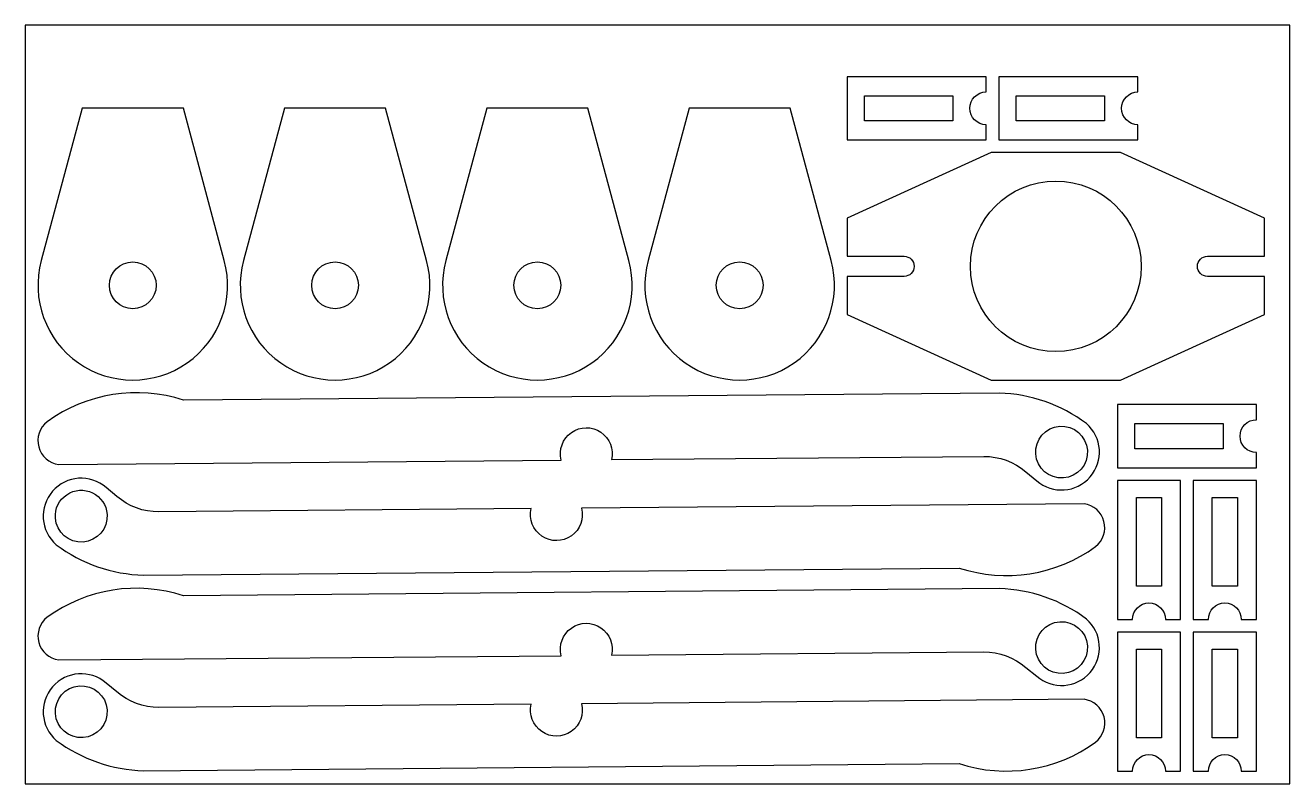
# Model space of a CAD drawing. Header units: metres. Extents: x 0 to 1000, y 0 to 600.
import ezdxf

# ---------------------------------------------------------------- set-up
doc = ezdxf.new("R2010")
doc.units = ezdxf.units.M

msp = doc.modelspace()

# ---------------------------------------------------------------- linework, layer by layer
for points in [[(0, 0), (1000, 0), (1000, 600), (0, 600)], [(663.6, 524.3), (663.6, 544.3), (733.6, 544.3), (733.6, 524.3)], [(783.6, 524.3), (783.6, 544.3), (853.6, 544.3), (853.6, 524.3)], [(877.4, 265), (877.4, 285), (947.4, 285), (947.4, 265)], [(878.7, 226.4), (898.7, 226.4), (898.7, 156.4), (878.7, 156.4)], [(938.7, 226.4), (958.7, 226.4), (958.7, 156.4), (938.7, 156.4)], [(878.7, 106.4), (898.7, 106.4), (898.7, 36.4), (878.7, 36.4)], [(938.7, 106.4), (958.7, 106.4), (958.7, 36.4), (938.7, 36.4)]]:
    msp.add_lwpolyline(points, close=True)
for points in [[(650, 509.3), (760, 509.3), (760, 521.3, -1), (760, 547.3), (760, 559.3), (650, 559.3)], [(770, 509.3), (880, 509.3), (880, 521.3, -1), (880, 547.3), (880, 559.3), (770, 559.3)], [(125, 534.3), (45, 534.3), (12.6, 413.8, 1.30461), (157.4, 413.8)], [(285, 534.3), (205, 534.3), (172.6, 413.8, 1.30461), (317.4, 413.8)], [(445, 534.3), (365, 534.3), (332.6, 413.8, 1.30461), (477.4, 413.8)], [(605, 534.3), (525, 534.3), (492.6, 413.8, 1.30461), (637.4, 413.8)], [(980, 447.5), (866.1, 499.3), (763.9, 499.3), (650, 447.5), (650, 417.3), (695, 417.3, -1), (695, 401.3), (650, 401.3), (650, 371.1), (763.9, 319.3), (866.1, 319.3), (980, 371.1), (980, 401.3), (935, 401.3, -1), (935, 417.3), (980, 417.3)], [(747.5, 409.3, -1), (882.5, 409.3, -1)], [(66.5, 394.3, -1), (103.5, 394.3, -1)], [(226.5, 394.3, -1), (263.5, 394.3, -1)], [(386.5, 394.3, -1), (423.5, 394.3, -1)], [(546.5, 394.3, -1), (583.5, 394.3, -1)], [(799.9, 239.7, 1), (839.2, 285, 0.1543), (770.2, 309), (125.2, 303.4, 0.2401), (17.3, 286.4, 0.66087), (26.4, 252.5), (423.9, 256, -1.28009), (463.6, 256.4), (758, 258.9, -0.18308), (791.3, 246.7)], [(863.7, 250), (973.7, 250), (973.7, 262, -1), (973.7, 288), (973.7, 300), (863.7, 300)], [(799.1, 260.9, -1), (840, 263.8, -1)], [(63.9, 234.3, 1), (24.5, 189, 0.1543), (93.6, 165), (738.6, 170.6, 0.2401), (846.5, 187.6, 0.66087), (837.4, 221.4), (439.9, 218, -1.28009), (400.1, 217.6), (105.7, 215.1, -0.18308), (72.5, 227.3)], [(863.7, 240), (863.7, 130), (875.7, 130, -1), (901.7, 130), (913.7, 130), (913.7, 240)], [(923.7, 240), (923.7, 130), (935.7, 130, -1), (961.7, 130), (973.7, 130), (973.7, 240)], [(64.7, 213.1, -1), (23.8, 210.2, -1)], [(799.9, 85.1, 1), (839.2, 130.3, 0.1543), (770.2, 154.4), (125.2, 148.7, 0.2401), (17.3, 131.7, 0.66087), (26.4, 97.9), (423.9, 101.3, -1.28009), (463.6, 101.7), (758, 104.3, -0.18308), (791.3, 92)], [(799.1, 106.3, -1), (840, 109.1, -1)], [(863.7, 120), (863.7, 10), (875.7, 10, -1), (901.7, 10), (913.7, 10), (913.7, 120)], [(923.7, 120), (923.7, 10), (935.7, 10, -1), (961.7, 10), (973.7, 10), (973.7, 120)], [(63.9, 79.6, 1), (24.5, 34.3, 0.1543), (93.6, 10.3), (738.6, 15.9, 0.2401), (846.5, 32.9, 0.66087), (837.4, 66.8), (439.9, 63.3, -1.28009), (400.1, 63), (105.7, 60.4, -0.18308), (72.5, 72.7)], [(64.7, 58.4, -1), (23.8, 55.5, -1)]]:
    msp.add_lwpolyline(points, format="xyb", close=True)

doc.saveas('drawing.dxf')
